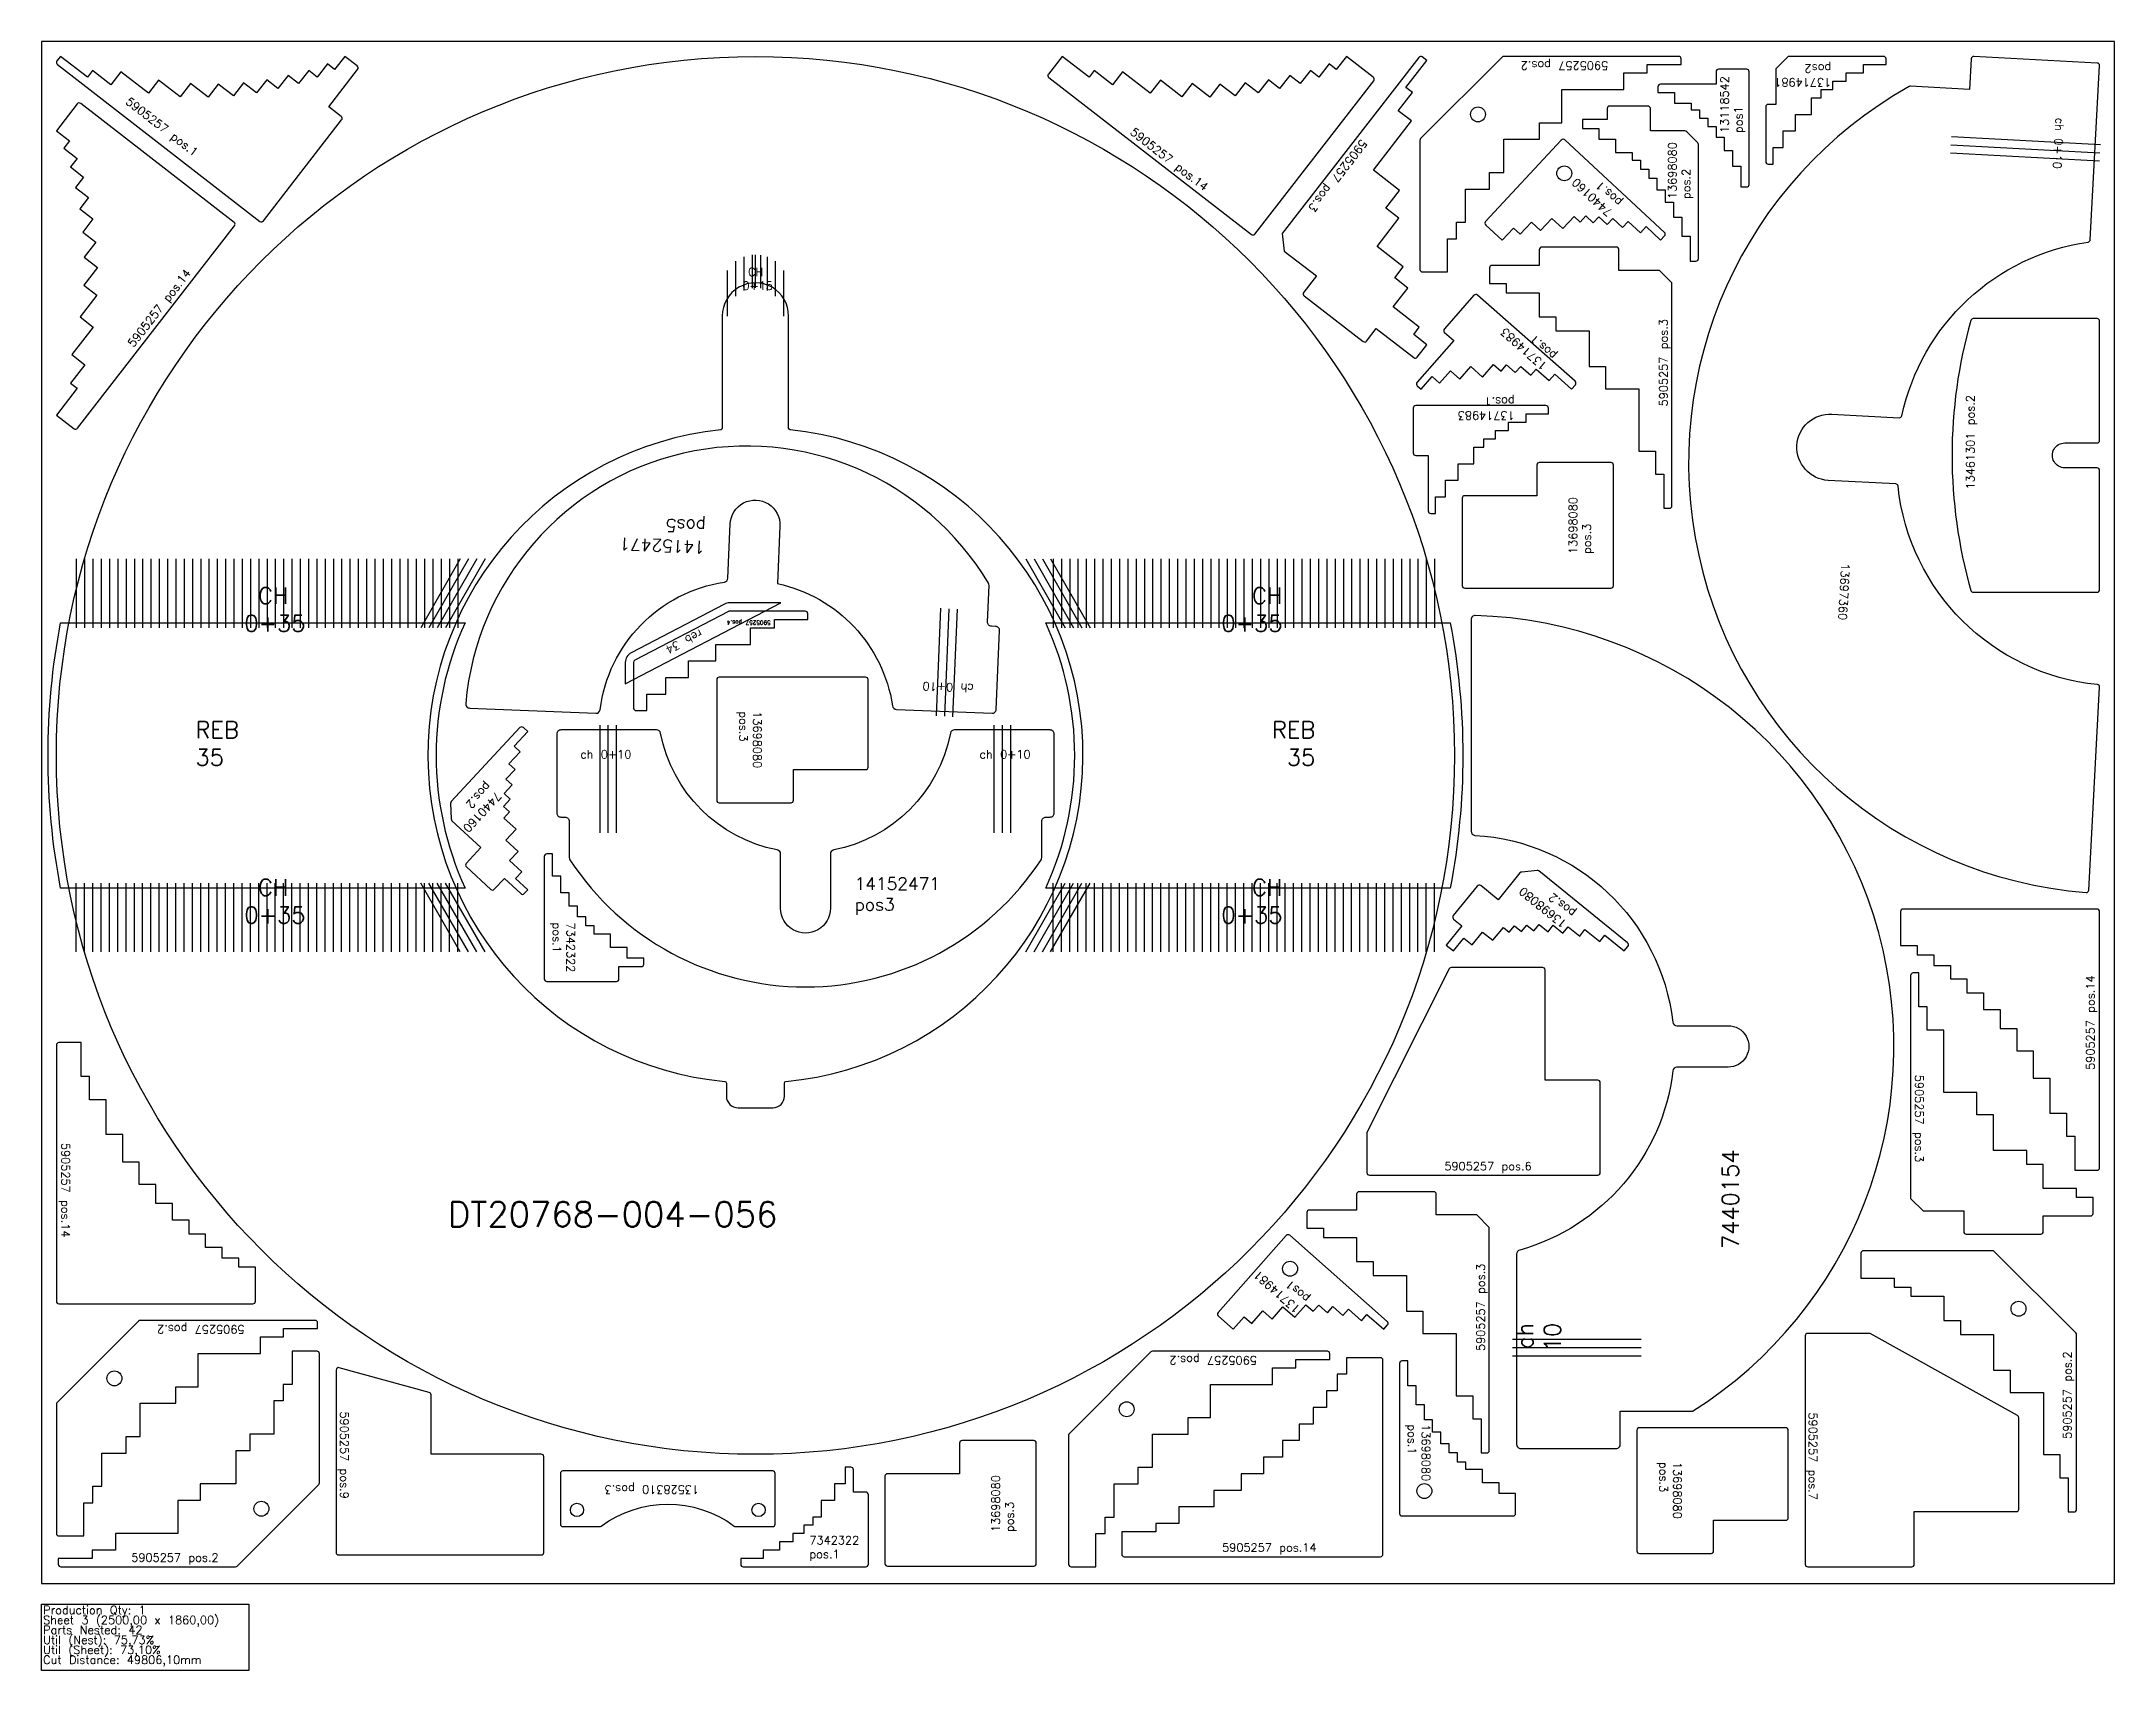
# Model space of a CAD drawing. Header units: millimetres. Extents: x 5250 to 7750, y -105 to 1860.
import ezdxf

# ---------------------------------------------------------------- set-up
doc = ezdxf.new("R2010")
doc.units = ezdxf.units.MM
for name, color, linetype in [('13118542', 7, 'Continuous'), ('13461301', 7, 'Continuous'), ('13528310', 7, 'Continuous'), ('13697360', 7, 'Continuous'), ('13698080', 7, 'Continuous'), ('13714981', 7, 'Continuous'), ('13714983', 7, 'Continuous'), ('14152471v0', 7, 'Continuous'), ('5905257', 7, 'Continuous'), ('7440160', 7, 'Continuous'), ('Chanfro', 7, 'Continuous'), ('Des.7342322', 7, 'Continuous'), ('DT20768-004-056', 7, 'Continuous'), ('Rebaixo', 6, 'Continuous'), ('sheet', 24, 'Continuous'), ('Stats', 7, 'Continuous'), ('Texto', 7, 'Continuous')]:
    doc.layers.add(name, color=color, linetype=linetype)
doc.styles.get("Standard").update_dxf_attribs({"font": 'txt.shx'})

msp = doc.modelspace()

# ---------------------------------------------------------------- linework, layer by layer
at = {"color": 2}
msp.add_lwpolyline([(7222.3, 622.8, 0.380734), (7217.3, 618.4, -0.304565), (7032.7, 402.2, 0.336447), (7029, 397.4), (7029, 167.8, 0.414214), (7034, 162.8), (7149, 162.8, 0.414214), (7154, 167.8), (7154, 207.8), (7241.1, 207.8, 0.740817), (6979.1, 1167.6, 0.422772), (6974, 1162.6), (6974, 907.4, 0.397406), (6978.7, 902.4, -0.3643), (7217.3, 677.2, 0.380734), (7222.3, 672.8), (7284, 672.8, -1.000014), (7284, 622.8)], format="xyb", close=True, dxfattribs=at)
at = {"layer": '13118542', "color": 2}
msp.add_lwpolyline([(7306.4, 1684.5, 0.414214), (7309.4, 1687.5), (7309.4, 1823.5, 0.414214), (7306.4, 1826.5), (7272.4, 1826.5, 0.414214), (7269.4, 1823.5), (7269.4, 1808.5), (7202.4, 1808.5, 0.414214), (7199.4, 1805.5), (7199.4, 1798.5), (7219.4, 1798.5), (7219.4, 1785.5), (7239.4, 1785.5), (7239.4, 1777.5), (7249.4, 1777.5), (7249.4, 1767.5), (7259.4, 1767.5), (7259.4, 1757.5), (7269.4, 1757.5), (7269.4, 1744.5), (7279.4, 1744.5), (7279.4, 1728.5), (7289.4, 1728.5), (7289.4, 1709.5), (7299.4, 1709.5), (7299.4, 1684.5)], format="xyb", close=True, dxfattribs=at)
at = {"layer": '13461301', "color": 2}
msp.add_lwpolyline([(7729, 1195.7, 0.414214), (7732, 1198.7), (7732, 1342.7, 0.414214), (7729, 1345.7), (7690, 1345.7, -1.000023), (7690, 1375.7), (7729, 1375.7, 0.414214), (7732, 1378.7), (7732, 1522.7, 0.414214), (7729, 1525.7), (7579.6, 1525.7, 0.335304), (7576.7, 1523.5, 0.139242), (7576.7, 1197.8, 0.335304), (7579.6, 1195.7)], format="xyb", close=True, dxfattribs=at)
at = {"layer": '13528310', "color": 2}
msp.add_lwpolyline([(6085.5, 69.2, 0.16041), (6087.3, 68.7), (6131.8, 68.7, 0.414214), (6134.8, 71.7), (6134.8, 132.7, 0.414214), (6131.8, 135.7), (5878.8, 135.7, 0.414214), (5875.8, 132.7), (5875.8, 71.7, 0.414214), (5878.8, 68.7), (5923.3, 68.7, 0.16041), (5925.1, 69.2, -0.329293)], format="xyb", close=True, dxfattribs=at)
for centre in [(5895.8, 88.7), (6114.8, 88.7)]:
    msp.add_circle(centre, 8, dxfattribs=at)
at = {"layer": '13697360', "color": 2}
msp.add_lwpolyline([(7488.9, 1323.6, 0.368444), (7486.1, 1326.3), (7404.8, 1330.6, -0.999989), (7409.1, 1410.5), (7490.4, 1406.1, 0.368444), (7493.5, 1408.5, -0.313706), (7718.2, 1618.1, 0.357874), (7720.8, 1620.9), (7732, 1830.9, 0.414214), (7729.1, 1834), (7580.3, 1842, 0.414214), (7577.2, 1839.1), (7575.2, 1802.2), (7504.1, 1806, 0.141876), (7502.4, 1805.6, 0.741712), (7715.6, 833.5, 0.421598), (7718.9, 836.3), (7732, 1081.1, 0.400278), (7729.3, 1084.2, -0.354927)], format="xyb", close=True, dxfattribs=at)
at = {"layer": '13698080', "color": 2}
for points in [[(7245.2, 1595, 0.414214), (7248.2, 1598), (7248.2, 1735.8, 0.198912), (7247.3, 1737.9), (7234.1, 1751.1, 0.198912), (7232, 1752), (7190.2, 1752), (7190.2, 1779, 0.414214), (7187.2, 1782), (7141.2, 1782, 0.414214), (7138.2, 1779), (7138.2, 1766), (7108.2, 1766), (7108.2, 1755), (7128.2, 1755), (7128.2, 1742), (7148.2, 1742), (7148.2, 1726), (7168.2, 1726), (7168.2, 1717), (7178.2, 1717), (7178.2, 1706), (7188.2, 1706), (7188.2, 1695), (7198.2, 1695), (7198.2, 1681), (7208.2, 1681), (7208.2, 1666), (7218.2, 1666), (7218.2, 1648), (7228.2, 1648), (7228.2, 1625), (7238.2, 1625), (7238.2, 1595)], [(7145.8, 1203.6), (7145.8, 1349.1, 0.414214), (7142.8, 1352.1), (7056.3, 1352.1, 0.414214), (7053.3, 1349.1), (7053.3, 1312.1), (6966.3, 1312.1, 0.414214), (6963.3, 1309.1), (6963.3, 1203.6, 0.414214), (6966.3, 1200.6), (7142.8, 1200.6, 0.414214)], [(6064.4, 1090.2), (6064.4, 944.7, 0.414214), (6067.4, 941.7), (6153.9, 941.7, 0.414214), (6156.9, 944.7), (6156.9, 981.7), (6243.9, 981.7, 0.414214), (6246.9, 984.7), (6246.9, 1090.2, 0.414214), (6243.9, 1093.2), (6067.4, 1093.2, 0.414214)], [(7163.2, 768.4, 0.414214), (7162.8, 772.7), (7055.9, 859.5, 0.198912), (7053.7, 860.2), (7035.1, 858.2, 0.198912), (7033, 857.2), (7006.7, 824.7), (6985.7, 841.8, 0.414214), (6981.5, 841.3), (6952.5, 805.6, 0.414214), (6953, 801.4), (6963, 793.2), (6944.1, 769.9), (6952.7, 763), (6965.3, 778.5), (6975.4, 770.3), (6988, 785.8), (7000.4, 775.8), (7013, 791.3), (7020, 785.6), (7026.3, 793.4), (7034.8, 786.4), (7041.1, 794.2), (7049.7, 787.3), (7056, 795), (7066.9, 786.2), (7073.2, 793.9), (7084.8, 784.5), (7091.1, 792.2), (7105.1, 780.9), (7111.4, 788.7), (7129.2, 774.2), (7135.5, 781.9), (7158.8, 763)], [(6890.7, 268.5, 0.414214), (6887.7, 265.5), (6887.7, 84.5, 0.414214), (6890.7, 81.5), (7024.7, 81.5, 0.414214), (7027.7, 84.5), (7027.7, 108.5), (7007.7, 108.5), (7007.7, 121.5), (6987.7, 121.5), (6987.7, 137.5), (6967.7, 137.5), (6967.7, 146.5), (6957.7, 146.5), (6957.7, 157.5), (6947.7, 157.5), (6947.7, 168.5), (6937.7, 168.5), (6937.7, 182.5), (6927.7, 182.5), (6927.7, 197.5), (6917.7, 197.5), (6917.7, 215.5), (6907.7, 215.5), (6907.7, 238.5), (6897.7, 238.5), (6897.7, 268.5)], [(7174, 184.8), (7174, 39.3, 0.414214), (7177, 36.3), (7263.5, 36.3, 0.414214), (7266.5, 39.3), (7266.5, 76.3), (7353.5, 76.3, 0.414214), (7356.5, 79.3), (7356.5, 184.8, 0.414214), (7353.5, 187.8), (7177, 187.8, 0.414214)], [(6449.7, 23.9), (6449.7, 169.4, 0.414214), (6446.7, 172.4), (6360.2, 172.4, 0.414214), (6357.2, 169.4), (6357.2, 132.4), (6270.2, 132.4, 0.414214), (6267.2, 129.4), (6267.2, 23.9, 0.414214), (6270.2, 20.9), (6446.7, 20.9, 0.414214)]]:
    msp.add_lwpolyline(points, format="xyb", close=True, dxfattribs=at)
msp.add_circle((6917.7, 111.5), 9, dxfattribs=at)
at = {"layer": '13714981', "color": 2}
for points in [[(7357.7, 1842, 0.198912), (7355.6, 1841.1), (7342.3, 1827.9, 0.198912), (7341.4, 1825.8), (7341.4, 1784), (7332.4, 1784, 0.414214), (7329.4, 1781), (7329.4, 1715, 0.414214), (7332.4, 1712), (7338.4, 1712), (7338.4, 1732), (7350.4, 1732), (7350.4, 1752), (7365.4, 1752), (7365.4, 1772), (7384.4, 1772), (7384.4, 1792), (7396.4, 1792), (7396.4, 1802), (7410.4, 1802), (7410.4, 1812), (7426.4, 1812), (7426.4, 1822), (7447.4, 1822), (7447.4, 1832), (7474.4, 1832), (7474.4, 1839, 0.414214), (7471.4, 1842)], [(6747.2, 333.8), (6761.5, 321.2), (6774.7, 336.2), (6783.7, 328.3), (6790.3, 335.8), (6800.8, 326.5), (6807.5, 334), (6819.5, 323.4), (6826.1, 330.9), (6841.8, 317), (6848.4, 324.5), (6868.7, 306.6), (6873.3, 311.9, 0.414214), (6873, 316.1), (6755.3, 420, 0.414214), (6751.1, 419.7), (6669, 326.8, 0.414214), (6669.3, 322.5), (6687.3, 306.6), (6700.5, 321.6), (6709.5, 313.7), (6722.8, 328.7), (6734, 318.8)]]:
    msp.add_lwpolyline(points, format="xyb", close=True, dxfattribs=at)
msp.add_circle((6755.7, 379.6), 9, dxfattribs=at)
at = {"layer": '13714983', "color": 2}
for points in [[(7099.8, 1445.9, 0.414214), (7099.5, 1450.1), (6981.8, 1554, 0.414214), (6977.5, 1553.8), (6941.8, 1513.3, 0.414214), (6942.1, 1509), (6953.3, 1499.1), (6909, 1448.9, 0.414214), (6909.2, 1444.6), (6913.7, 1440.7), (6927, 1455.7), (6936, 1447.7), (6949.2, 1462.7), (6960.5, 1452.8), (6973.7, 1467.8), (6987.9, 1455.2), (7001.2, 1470.2), (7010.2, 1462.3), (7016.8, 1469.8), (7027.3, 1460.5), (7033.9, 1468), (7045.9, 1457.4), (7052.5, 1464.9), (7068.3, 1451), (7074.9, 1458.5), (7095.1, 1440.7)], [(7067.3, 1417.7, 0.414214), (7064.3, 1420.7), (6907.3, 1420.7, 0.414214), (6904.3, 1417.7), (6904.3, 1363.7, 0.414214), (6907.3, 1360.7), (6922.3, 1360.7), (6922.3, 1293.7, 0.414214), (6925.3, 1290.7), (6931.3, 1290.7), (6931.3, 1310.7), (6943.3, 1310.7), (6943.3, 1330.7), (6958.3, 1330.7), (6958.3, 1350.7), (6977.3, 1350.7), (6977.3, 1370.7), (6989.3, 1370.7), (6989.3, 1380.7), (7003.3, 1380.7), (7003.3, 1390.7), (7019.3, 1390.7), (7019.3, 1400.7), (7040.3, 1400.7), (7040.3, 1410.7), (7067.3, 1410.7)]]:
    msp.add_lwpolyline(points, format="xyb", close=True, dxfattribs=at)
at = {"layer": '14152471v0', "color": 2}
for points in [[(5766.4, 1055.9), (5918.5, 1049.6, 0.390378), (5923.7, 1053.9, -0.335917), (6073.6, 1207.9, 0.358908), (6077.9, 1212.6), (6080.6, 1278, -1.000011), (6140.6, 1275.5), (6137.6, 1206, -0.311805), (6276.3, 1058.6, 0.358908), (6281.1, 1054.4), (6396.3, 1049.6, 0.414214), (6401.5, 1054.3), (6405.5, 1149.3, 0.414214), (6400.7, 1154.5), (6395.7, 1154.7, -0.414214), (6390.9, 1159.9), (6392.8, 1203.8, 0.146324), (6392.1, 1206.5, 0.727443), (5761.6, 1061.4, 0.427394)], [(5991.7, 1029.5), (5876.4, 1029.5, 0.414214), (5871.4, 1024.5), (5871.4, 929.5, 0.414214), (5876.4, 924.5), (5881.4, 924.5, -0.414214), (5886.4, 919.5), (5886.4, 875.6, 0.146324), (5887.2, 872.9, 0.539587), (6455.5, 872.9, 0.146324), (6456.4, 875.6), (6456.4, 919.5, -0.414214), (6461.4, 924.5), (6466.4, 924.5, 0.414214), (6471.4, 929.5), (6471.4, 1024.5, 0.414214), (6466.4, 1029.5), (6351, 1029.5, 0.358908), (6346.1, 1025.5, -0.305481), (6205.4, 884.8, 0.358908), (6201.4, 879.9), (6201.4, 814.5, -1.000011), (6141.4, 814.5), (6141.4, 879.9, 0.358908), (6137.3, 884.8, -0.305481), (5996.6, 1025.5, 0.358908)]]:
    msp.add_lwpolyline(points, format="xyb", close=True, dxfattribs=at)
at = {"layer": '5905257', "color": 2}
for points in [[(5345.9, 1823.4), (5333.6, 1807.6), (5311.5, 1824.8), (5305.4, 1816.9), (5272.9, 1842), (5268.7, 1836.5, 0.414214), (5269.2, 1832.3), (5513.4, 1643, 0.414214), (5517.6, 1643.5), (5612, 1765.3, 0.414214), (5611.4, 1769.5), (5596.4, 1781.1), (5631.3, 1826.2, 0.414214), (5630.8, 1830.4), (5615.8, 1842), (5603.5, 1826.2), (5594.8, 1832.9), (5582.6, 1817.1), (5572.3, 1825.1), (5560.1, 1809.3), (5547.4, 1819.1), (5535.2, 1803.3), (5521.7, 1813.7), (5509.5, 1797.9), (5493.7, 1810.1), (5481.4, 1794.3), (5463.2, 1808.4), (5451, 1792.6), (5429.6, 1809.1), (5417.4, 1793.3), (5391.3, 1813.5), (5379.1, 1797.7)], [(6709.1, 1627.2, 0.414214), (6713.3, 1627.7), (6856.7, 1812.7, 0.414214), (6856.1, 1816.9), (6823.7, 1842), (6811.5, 1826.2), (6802.8, 1832.9), (6790.5, 1817.1), (6780.3, 1825.1), (6768, 1809.3), (6755.4, 1819.1), (6743.1, 1803.3), (6729.7, 1813.7), (6717.4, 1797.9), (6701.6, 1810.1), (6689.4, 1794.3), (6671.2, 1808.4), (6658.9, 1792.6), (6637.6, 1809.1), (6625.3, 1793.3), (6599.3, 1813.5), (6587, 1797.7), (6553.8, 1823.4), (6541.6, 1807.6), (6519.4, 1824.8), (6513.3, 1816.9), (6480.9, 1842), (6464.3, 1820.7, 0.414214), (6464.9, 1816.4)], [(6787.5, 1577.1), (6772.2, 1557.4, 0.414214), (6772.8, 1553.2), (6843.9, 1498, 0.414214), (6848.1, 1498.6), (6859.7, 1513.6), (6904.8, 1478.7, 0.414214), (6909, 1479.2), (6920.6, 1494.2), (6904.8, 1506.5), (6911.6, 1515.2), (6880, 1539.7), (6897.7, 1562.6), (6881.9, 1574.8), (6892.3, 1588.3), (6860.7, 1612.8), (6887, 1646.8), (6871.2, 1659), (6887.8, 1680.4), (6856.2, 1704.9), (6902.1, 1764.1), (6886.3, 1776.4), (6903.4, 1798.5), (6895.5, 1804.6), (6920.6, 1837.1), (6915.1, 1841.3, 0.414214), (6910.9, 1840.8), (6746.1, 1628.2), (6748.8, 1607.1)], [(7158.4, 1802), (7158.4, 1822), (7186.4, 1822), (7186.4, 1832), (7227.4, 1832), (7227.4, 1839, 0.414214), (7224.4, 1842), (7013.6, 1842, 0.198912), (7011.5, 1841.1), (6913.2, 1742.9, 0.198912), (6912.4, 1740.8), (6912.4, 1585, 0.414214), (6915.4, 1582), (6945.4, 1582), (6945.4, 1622), (6956.4, 1622), (6956.4, 1642), (6967.4, 1642), (6967.4, 1682), (6996.4, 1682), (6996.4, 1702), (7013.4, 1702), (7013.4, 1742), (7056.4, 1742), (7056.4, 1762), (7083.4, 1762), (7083.4, 1802)], [(5482.8, 1637.6, 0.414214), (5482.3, 1641.8), (5297.3, 1785.2, 0.414214), (5293.1, 1784.6), (5268, 1752.2), (5283.8, 1740), (5277.1, 1731.3), (5292.9, 1719), (5284.9, 1708.7), (5300.7, 1696.5), (5290.9, 1683.8), (5306.7, 1671.6), (5296.3, 1658.2), (5312.1, 1645.9), (5299.9, 1630.1), (5315.7, 1617.8), (5301.6, 1599.7), (5317.4, 1587.4), (5300.9, 1566.1), (5316.7, 1553.8), (5296.5, 1527.7), (5312.3, 1515.5), (5286.6, 1482.3), (5302.4, 1470), (5285.2, 1447.9), (5293.1, 1441.8), (5268, 1409.4), (5289.3, 1392.8, 0.414214), (5293.6, 1393.4)], [(7152.3, 1583.9), (7152.3, 1608.9, 0.414214), (7149.3, 1611.9), (7059.3, 1611.9, 0.414214), (7056.3, 1608.9), (7056.3, 1589.9), (6999.3, 1589.9, 0.414214), (6996.3, 1586.9), (6996.3, 1567.9), (7016.3, 1567.9), (7016.3, 1556.9), (7056.3, 1556.9), (7056.3, 1527.9), (7076.3, 1527.9), (7076.3, 1510.9), (7116.3, 1510.9), (7116.3, 1467.9), (7136.3, 1467.9), (7136.3, 1440.9), (7176.3, 1440.9), (7176.3, 1365.9), (7196.3, 1365.9), (7196.3, 1337.9), (7206.3, 1337.9), (7206.3, 1296.9), (7213.3, 1296.9, 0.414214), (7216.3, 1299.9), (7216.3, 1568.9), (7201.3, 1583.9)], [(7732, 810.4, 0.414214), (7729, 813.4), (7495, 813.4, 0.414214), (7492, 810.4), (7492, 769.4), (7512, 769.4), (7512, 758.4), (7532, 758.4), (7532, 745.4), (7552, 745.4), (7552, 729.4), (7572, 729.4), (7572, 712.4), (7592, 712.4), (7592, 692.4), (7612, 692.4), (7612, 669.4), (7632, 669.4), (7632, 642.4), (7652, 642.4), (7652, 609.4), (7672, 609.4), (7672, 567.4), (7692, 567.4), (7692, 539.4), (7702, 539.4), (7702, 498.4), (7729, 498.4, 0.414214), (7732, 501.4)], [(7126.9, 607), (7063.4, 607), (7063.4, 740, 0.414214), (7060.4, 743), (6950.3, 743, 0.283537), (6947.6, 741.3), (6848.4, 544), (6848.4, 495.5, 0.414214), (6851.4, 492.5), (7126.9, 492.5, 0.414214), (7129.9, 495.5), (7129.9, 604, 0.414214)], [(7568.1, 449.4), (7568.1, 424.4, 0.414214), (7571.1, 421.4), (7661.1, 421.4, 0.414214), (7664.1, 424.4), (7664.1, 443.4), (7721.1, 443.4, 0.414214), (7724.1, 446.4), (7724.1, 465.4), (7704.1, 465.4), (7704.1, 476.4), (7664.1, 476.4), (7664.1, 505.4), (7644.1, 505.4), (7644.1, 522.4), (7604.1, 522.4), (7604.1, 565.4), (7584.1, 565.4), (7584.1, 592.4), (7544.1, 592.4), (7544.1, 667.4), (7524.1, 667.4), (7524.1, 695.4), (7514.1, 695.4), (7514.1, 736.4), (7507.1, 736.4, 0.414214), (7504.1, 733.4), (7504.1, 464.4), (7519.1, 449.4)], [(5268, 340.4, 0.414214), (5271, 337.4), (5505, 337.4, 0.414214), (5508, 340.4), (5508, 381.4), (5488, 381.4), (5488, 392.4), (5468, 392.4), (5468, 405.4), (5448, 405.4), (5448, 421.4), (5428, 421.4), (5428, 438.4), (5408, 438.4), (5408, 458.4), (5388, 458.4), (5388, 481.4), (5368, 481.4), (5368, 508.4), (5348, 508.4), (5348, 541.4), (5328, 541.4), (5328, 583.4), (5308, 583.4), (5308, 611.4), (5298, 611.4), (5298, 652.4), (5271, 652.4, 0.414214), (5268, 649.4)], [(6932, 444.5), (6932, 469.5, 0.414214), (6929, 472.5), (6839, 472.5, 0.414214), (6836, 469.5), (6836, 450.5), (6779, 450.5, 0.414214), (6776, 447.5), (6776, 428.5), (6796, 428.5), (6796, 417.5), (6836, 417.5), (6836, 388.5), (6856, 388.5), (6856, 371.5), (6896, 371.5), (6896, 328.5), (6916, 328.5), (6916, 301.5), (6956, 301.5), (6956, 226.5), (6976, 226.5), (6976, 198.5), (6986, 198.5), (6986, 157.5), (6993, 157.5, 0.414214), (6996, 160.5), (6996, 429.5), (6981, 444.5)], [(7664.2, 155.4), (7684.2, 155.4), (7684.2, 127.4), (7694.2, 127.4), (7694.2, 86.4), (7701.2, 86.4, 0.414214), (7704.2, 89.4), (7704.2, 300.2, 0.198912), (7703.3, 302.3), (7605, 400.5, 0.198912), (7602.9, 401.4), (7447.2, 401.4, 0.414214), (7444.2, 398.4), (7444.2, 368.4), (7484.2, 368.4), (7484.2, 357.4), (7504.2, 357.4), (7504.2, 346.4), (7544.2, 346.4), (7544.2, 317.4), (7564.2, 317.4), (7564.2, 300.4), (7604.2, 300.4), (7604.2, 257.4), (7624.2, 257.4), (7624.2, 230.4), (7664.2, 230.4)], [(5514, 277.4), (5514, 297.4), (5542, 297.4), (5542, 307.4), (5583, 307.4), (5583, 314.4, 0.414214), (5580, 317.4), (5369.2, 317.4, 0.198912), (5367.1, 316.6), (5268.9, 218.3, 0.198912), (5268, 216.2), (5268, 60.4, 0.414214), (5271, 57.4), (5301, 57.4), (5301, 97.4), (5312, 97.4), (5312, 117.4), (5323, 117.4), (5323, 157.4), (5352, 157.4), (5352, 177.4), (5369, 177.4), (5369, 217.4), (5412, 217.4), (5412, 237.4), (5439, 237.4), (5439, 277.4)], [(7631.5, 86.7, 0.414214), (7634.5, 89.7), (7634.5, 200, 0.272375), (7633, 202.6), (7455.2, 301.4, 0.127458), (7453.7, 301.7), (7380, 301.7, 0.414214), (7377, 298.7), (7377, 23.2, 0.414214), (7380, 20.2), (7505.5, 20.2, 0.414214), (7508.5, 23.2), (7508.5, 86.7)], [(5339.3, 60.2), (5339.3, 40.2), (5311.3, 40.2), (5311.3, 30.2), (5270.3, 30.2), (5270.3, 23.2, 0.414214), (5273.3, 20.2), (5484, 20.2, 0.198912), (5486.2, 21.1), (5584.4, 119.4, 0.198912), (5585.3, 121.5), (5585.3, 277.2, 0.414214), (5582.3, 280.2), (5552.3, 280.2), (5552.3, 240.2), (5541.3, 240.2), (5541.3, 220.2), (5530.3, 220.2), (5530.3, 180.2), (5501.3, 180.2), (5501.3, 160.2), (5484.3, 160.2), (5484.3, 120.2), (5441.3, 120.2), (5441.3, 100.2), (5414.3, 100.2), (5414.3, 60.2)], [(6734.7, 240.2), (6734.7, 260.2), (6762.7, 260.2), (6762.7, 270.2), (6803.7, 270.2), (6803.7, 277.2, 0.414214), (6800.7, 280.2), (6590, 280.2, 0.198912), (6587.8, 279.4), (6489.6, 181.1, 0.198912), (6488.7, 179), (6488.7, 23.2, 0.414214), (6491.7, 20.2), (6521.7, 20.2), (6521.7, 60.2), (6532.7, 60.2), (6532.7, 80.2), (6543.7, 80.2), (6543.7, 120.2), (6572.7, 120.2), (6572.7, 140.2), (6589.7, 140.2), (6589.7, 180.2), (6632.7, 180.2), (6632.7, 200.2), (6659.7, 200.2), (6659.7, 240.2)], [(5719.8, 227.6, 0.337796), (5717.6, 230.5), (5609.1, 260.3, 0.494996), (5605.3, 257.4), (5605.3, 37.4, 0.414214), (5608.3, 34.4), (5852.8, 34.4, 0.414214), (5855.8, 37.4), (5855.8, 152.9, 0.414214), (5852.8, 155.9), (5719.8, 155.9)], [(6864.7, 32.3, 0.414214), (6867.7, 35.3), (6867.7, 269.3, 0.414214), (6864.7, 272.3), (6823.7, 272.3), (6823.7, 252.3), (6812.7, 252.3), (6812.7, 232.3), (6799.7, 232.3), (6799.7, 212.3), (6783.7, 212.3), (6783.7, 192.3), (6766.7, 192.3), (6766.7, 172.3), (6746.7, 172.3), (6746.7, 152.3), (6723.7, 152.3), (6723.7, 132.3), (6696.7, 132.3), (6696.7, 112.3), (6663.7, 112.3), (6663.7, 92.3), (6621.7, 92.3), (6621.7, 72.3), (6593.7, 72.3), (6593.7, 62.3), (6552.7, 62.3), (6552.7, 35.3, 0.414214), (6555.7, 32.3)]]:
    msp.add_lwpolyline(points, format="xyb", close=True, dxfattribs=at)
at = {"layer": '5905257', "color": 3}
msp.add_lwpolyline([(6105.1, 1132.8), (6105.1, 1152.8), (6134.1, 1152.8), (6134.1, 1162.8), (6174.1, 1162.8), (6174.1, 1169.8, 0.414214), (6171.1, 1172.8), (6079.8, 1172.8, 0.120804), (6078.4, 1172.5), (5965.7, 1113.6, 0.279427), (5964.1, 1111), (5964.1, 1055.8, 0.414214), (5967.1, 1052.8), (5980.1, 1052.8), (5980.1, 1072.8), (6003.1, 1072.8), (6003.1, 1092.8), (6030.1, 1092.8), (6030.1, 1112.8), (6063.1, 1112.8), (6063.1, 1132.8)], format="xyb", close=True, dxfattribs=at)
at = {"layer": '5905257', "color": 2}
for centre in [(6982.4, 1772), (7634.2, 331.4), (5338, 247.4), (6558.7, 210.2), (5515.3, 90.2)]:
    msp.add_circle(centre, 9, dxfattribs=at)
at = {"layer": '7440160', "color": 2}
for points in [[(7202.6, 1620.3), (7207.4, 1625.4, 0.414214), (7207.2, 1629.6), (7087.1, 1741.2, 0.414214), (7082.8, 1741.1), (6991.6, 1642.9, 0.414214), (6991.8, 1638.6), (7011.6, 1620.3), (7025.2, 1634.9), (7033.3, 1627.4), (7046.9, 1642.1), (7057.9, 1631.9), (7071.5, 1646.5), (7084.7, 1634.3), (7098.3, 1648.9), (7105.6, 1642.1), (7112.4, 1649.5), (7121.2, 1641.3), (7128, 1648.6), (7138.3, 1639.1), (7145.1, 1646.4), (7156.8, 1635.5), (7163.6, 1642.9), (7178.2, 1629.3), (7185.1, 1636.6)], [(5821.1, 981.8), (5813.7, 988.6), (5827.4, 1003.3), (5820, 1010.1), (5836.4, 1027.7), (5831.2, 1032.4, 0.414214), (5827, 1032.3), (5744.1, 943.1, 0.198912), (5743.3, 940.9), (5744, 922.2, 0.198912), (5745, 920.1), (5780, 887.6), (5762.3, 868.6, 0.414214), (5762.4, 864.3), (5791.8, 837.1, 0.414214), (5796, 837.3), (5808.2, 850.4), (5828, 832.1, 0.414214), (5832.3, 832.2), (5836.4, 836.6), (5821.7, 850.2), (5829.2, 858.3), (5814.5, 871.9), (5824.7, 882.9), (5810.1, 896.5), (5822.3, 909.7), (5807.7, 923.3), (5814.5, 930.6), (5807.2, 937.4), (5815.3, 946.2), (5808, 953), (5817.5, 963.3), (5810.2, 970.1)]]:
    msp.add_lwpolyline(points, format="xyb", close=True, dxfattribs=at)
msp.add_circle((7086.4, 1700.9), 9, dxfattribs=at)
at = {"layer": 'Chanfro', "color": 2}
for p, q in [((7552.1, 1725.5), (7731.8, 1715.9)), ((7552.6, 1735.5), (7732.4, 1725.8)), ((7553.2, 1745.4), (7732.9, 1735.8)), ((6334.3, 1176.3), (6328.9, 1046.4)), ((6344.3, 1175.8), (6338.9, 1046)), ((6354.3, 1175.4), (6348.8, 1045.5)), ((5923.6, 905.5), (5923.6, 1035.5)), ((5933.6, 905.5), (5933.6, 1035.5)), ((5943.6, 905.5), (5943.6, 1035.5)), ((6399.1, 905.5), (6399.1, 1035.5)), ((6409.1, 905.5), (6409.1, 1035.5)), ((6419.1, 905.5), (6419.1, 1035.5)), ((7024, 294.6), (7179, 294.6)), ((7024, 284.6), (7179, 284.6)), ((7024, 274.6), (7179, 274.6))]:
    msp.add_line(p, q, dxfattribs=at)
at = {"layer": 'Chanfro', "color": 6}
for p, q in [((6097, 1600.3), (6097, 1559.8)), ((6107, 1602.6), (6107, 1562.6)), ((6111, 1562.8), (6111.1, 1602.8)), ((6117, 1602.4), (6117, 1562.3)), ((6125, 1600.3), (6125, 1559.8)), ((6077, 1583.9), (6077, 1528.8)), ((6087, 1594.8), (6087, 1552.9)), ((6135, 1594.8), (6135, 1552.9)), ((6145, 1583.9), (6145, 1528.8)), ((5292, 1235.8), (5292, 1152.8)), ((5302, 1235.8), (5302, 1152.8)), ((5312, 1235.8), (5312, 1152.8)), ((5322, 1235.8), (5322, 1152.8)), ((5332, 1235.8), (5332, 1152.8)), ((5342, 1235.8), (5342, 1152.8)), ((5352, 1235.8), (5352, 1152.8)), ((5362, 1235.8), (5362, 1152.8)), ((5372, 1235.8), (5372, 1152.8)), ((5382, 1235.8), (5382, 1152.8)), ((5392, 1235.8), (5392, 1152.8)), ((5402, 1235.8), (5402, 1152.8)), ((5412, 1235.8), (5412, 1152.8)), ((5422, 1235.8), (5422, 1152.8)), ((5432, 1235.8), (5432, 1152.8)), ((5442, 1235.8), (5442, 1152.8)), ((5452, 1235.8), (5452, 1152.8)), ((5462, 1235.8), (5462, 1152.8)), ((5472, 1235.8), (5472, 1152.8)), ((5482, 1235.8), (5482, 1152.8)), ((5492, 1235.8), (5492, 1152.8)), ((5502, 1235.8), (5502, 1152.8)), ((5512, 1235.8), (5512, 1152.8)), ((5522, 1235.8), (5522, 1152.8)), ((5532, 1235.8), (5532, 1152.8)), ((5542, 1235.8), (5542, 1152.8)), ((5552, 1235.8), (5552, 1152.8)), ((5562, 1235.8), (5562, 1152.8)), ((5572, 1235.8), (5572, 1152.8)), ((5582, 1235.8), (5582, 1152.8)), ((5592, 1235.8), (5592, 1152.8)), ((5602, 1235.8), (5602, 1152.8)), ((5612, 1235.8), (5612, 1152.8)), ((5622, 1235.8), (5622, 1152.8)), ((5632, 1235.8), (5632, 1152.8)), ((5642, 1235.8), (5642, 1152.8)), ((5652, 1235.8), (5652, 1152.8)), ((5662, 1235.8), (5662, 1152.8)), ((5672, 1235.8), (5672, 1152.8)), ((5682, 1235.8), (5682, 1152.8)), ((5692, 1235.8), (5692, 1152.8)), ((5702, 1235.8), (5702, 1152.8)), ((5755, 1235.8), (5707.3, 1152.8)), ((5712, 1235.8), (5712, 1152.8)), ((5765, 1235.8), (5717.3, 1152.8)), ((5722, 1235.8), (5722, 1152.8)), ((5775, 1235.8), (5727.3, 1152.8)), ((5732, 1235.8), (5732, 1152.8)), ((5785, 1235.8), (5737.3, 1152.8)), ((5742, 1235.8), (5742, 1152.8)), ((5752, 1235.8), (5752, 1152.8)), ((6437, 1235.8), (6484.7, 1152.8)), ((6447, 1235.8), (6494.7, 1152.8)), ((6457, 1235.8), (6504.7, 1152.8)), ((6467, 1235.8), (6514.7, 1152.8)), ((6470, 1235.8), (6470, 1152.8)), ((6480, 1235.8), (6480, 1152.8)), ((6490, 1235.8), (6490, 1152.8)), ((6500, 1235.8), (6500, 1152.8)), ((6510, 1235.8), (6510, 1152.8)), ((6520, 1235.8), (6520, 1152.8)), ((6530, 1235.8), (6530, 1152.8)), ((6540, 1235.8), (6540, 1152.8)), ((6550, 1235.8), (6550, 1152.8)), ((6560, 1235.8), (6560, 1152.8)), ((6570, 1235.8), (6570, 1152.8)), ((6580, 1235.8), (6580, 1152.8)), ((6590, 1235.8), (6590, 1152.8)), ((6600, 1235.8), (6600, 1152.8)), ((6610, 1235.8), (6610, 1152.8)), ((6620, 1235.8), (6620, 1152.8)), ((6630, 1235.8), (6630, 1152.8)), ((6640, 1235.8), (6640, 1152.8)), ((6650, 1235.8), (6650, 1152.8)), ((6660, 1235.8), (6660, 1152.8)), ((6670, 1235.8), (6670, 1152.8)), ((6680, 1235.8), (6680, 1152.8)), ((6690, 1235.8), (6690, 1152.8)), ((6700, 1235.8), (6700, 1152.8)), ((6710, 1235.8), (6710, 1152.8)), ((6720, 1235.8), (6720, 1152.8)), ((6730, 1235.8), (6730, 1152.8)), ((6740, 1235.8), (6740, 1152.8)), ((6750, 1235.8), (6750, 1152.8)), ((6760, 1235.8), (6760, 1152.8)), ((6770, 1235.8), (6770, 1152.8)), ((6780, 1235.8), (6780, 1152.8)), ((6790, 1235.8), (6790, 1152.8)), ((6800, 1235.8), (6800, 1152.8)), ((6810, 1235.8), (6810, 1152.8)), ((6820, 1235.8), (6820, 1152.8)), ((6830, 1235.8), (6830, 1152.8)), ((6840, 1235.8), (6840, 1152.8)), ((6850, 1235.8), (6850, 1152.8)), ((6860, 1235.8), (6860, 1152.8)), ((6870, 1235.8), (6870, 1152.8)), ((6880, 1235.8), (6880, 1152.8)), ((6890, 1235.8), (6890, 1152.8)), ((6900, 1235.8), (6900, 1152.8)), ((6910, 1235.8), (6910, 1152.8)), ((6920, 1235.8), (6920, 1152.8)), ((6930, 1235.8), (6930, 1152.8)), ((5292, 761.8), (5292, 844.8)), ((5302, 761.8), (5302, 844.8)), ((5312, 761.8), (5312, 844.8)), ((5322, 761.8), (5322, 844.8)), ((5332, 761.8), (5332, 844.8)), ((5342, 761.8), (5342, 844.8)), ((5352, 761.8), (5352, 844.8)), ((5362, 761.8), (5362, 844.8)), ((5372, 761.8), (5372, 844.8)), ((5382, 761.8), (5382, 844.8)), ((5392, 761.8), (5392, 844.8)), ((5402, 761.8), (5402, 844.8)), ((5412, 761.8), (5412, 844.8)), ((5422, 761.8), (5422, 844.8)), ((5432, 761.8), (5432, 844.8)), ((5442, 761.8), (5442, 844.8)), ((5452, 761.8), (5452, 844.8)), ((5462, 761.8), (5462, 844.8)), ((5472, 761.8), (5472, 844.8)), ((5482, 761.8), (5482, 844.8)), ((5492, 761.8), (5492, 844.8)), ((5502, 761.8), (5502, 844.8)), ((5512, 761.8), (5512, 844.8)), ((5522, 761.8), (5522, 844.8)), ((5532, 761.8), (5532, 844.8)), ((5542, 761.8), (5542, 844.8)), ((5552, 761.8), (5552, 844.8)), ((5562, 761.8), (5562, 844.8)), ((5572, 761.8), (5572, 844.8)), ((5582, 761.8), (5582, 844.8)), ((5592, 761.8), (5592, 844.8)), ((5602, 761.8), (5602, 844.8)), ((5612, 761.8), (5612, 844.8)), ((5622, 761.8), (5622, 844.8)), ((5632, 761.8), (5632, 844.8)), ((5642, 761.8), (5642, 844.8)), ((5652, 761.8), (5652, 844.8)), ((5662, 761.8), (5662, 844.8)), ((5672, 761.8), (5672, 844.8)), ((5682, 761.8), (5682, 844.8)), ((5692, 761.8), (5692, 844.8)), ((5702, 761.8), (5702, 844.8)), ((5755, 761.8), (5707.3, 844.8)), ((5712, 761.8), (5712, 844.8)), ((5765, 761.8), (5717.3, 844.8)), ((5722, 761.8), (5722, 844.8)), ((5775, 761.8), (5727.3, 844.8)), ((5732, 761.8), (5732, 844.8)), ((5785, 761.8), (5737.3, 844.8)), ((5742, 761.8), (5742, 844.8)), ((5752, 761.8), (5752, 844.8)), ((6437, 761.8), (6484.7, 844.8)), ((6447, 761.8), (6494.7, 844.8)), ((6457, 761.8), (6504.7, 844.8)), ((6467, 761.8), (6514.7, 844.8)), ((6470, 761.8), (6470, 844.8)), ((6480, 761.8), (6480, 844.8)), ((6490, 761.8), (6490, 844.8)), ((6500, 761.8), (6500, 844.8)), ((6510, 761.8), (6510, 844.8)), ((6520, 761.8), (6520, 844.8)), ((6530, 761.8), (6530, 844.8)), ((6540, 761.8), (6540, 844.8)), ((6550, 761.8), (6550, 844.8)), ((6560, 761.8), (6560, 844.8)), ((6570, 761.8), (6570, 844.8)), ((6580, 761.8), (6580, 844.8)), ((6590, 761.8), (6590, 844.8)), ((6600, 761.8), (6600, 844.8)), ((6610, 761.8), (6610, 844.8)), ((6620, 761.8), (6620, 844.8)), ((6630, 761.8), (6630, 844.8)), ((6640, 761.8), (6640, 844.8)), ((6650, 761.8), (6650, 844.8)), ((6660, 761.8), (6660, 844.8)), ((6670, 761.8), (6670, 844.8)), ((6680, 761.8), (6680, 844.8)), ((6690, 761.8), (6690, 844.8)), ((6700, 761.8), (6700, 844.8)), ((6710, 761.8), (6710, 844.8)), ((6720, 761.8), (6720, 844.8)), ((6730, 761.8), (6730, 844.8)), ((6740, 761.8), (6740, 844.8)), ((6750, 761.8), (6750, 844.8)), ((6760, 761.8), (6760, 844.8)), ((6770, 761.8), (6770, 844.8)), ((6780, 761.8), (6780, 844.8)), ((6790, 761.8), (6790, 844.8)), ((6800, 761.8), (6800, 844.8)), ((6810, 761.8), (6810, 844.8)), ((6820, 761.8), (6820, 844.8)), ((6830, 761.8), (6830, 844.8)), ((6840, 761.8), (6840, 844.8)), ((6850, 761.8), (6850, 844.8)), ((6860, 761.8), (6860, 844.8)), ((6870, 761.8), (6870, 844.8)), ((6880, 761.8), (6880, 844.8)), ((6890, 761.8), (6890, 844.8)), ((6900, 761.8), (6900, 844.8)), ((6910, 761.8), (6910, 844.8)), ((6920, 761.8), (6920, 844.8)), ((6930, 761.8), (6930, 844.8))]:
    msp.add_line(p, q, dxfattribs=at)
at = {"layer": 'Des.7342322', "color": 2}
for points in [[(5876.4, 853.1), (5866.4, 853.1), (5866.4, 880.1), (5859.4, 880.1, 0.414214), (5856.4, 877.1), (5856.4, 729.1, 0.414214), (5859.4, 726.1), (5943.4, 726.1, 0.414214), (5946.4, 729.1), (5946.4, 744.1), (5973.4, 744.1, 0.414214), (5976.4, 747.1), (5976.4, 754.1), (5956.4, 754.1), (5956.4, 767.1), (5936.4, 767.1), (5936.4, 783.1), (5916.4, 783.1), (5916.4, 793.1), (5906.4, 793.1), (5906.4, 804.1), (5896.4, 804.1), (5896.4, 817.1), (5886.4, 817.1), (5886.4, 833.1), (5876.4, 833.1)], [(6120.2, 40.2), (6120.2, 30.2), (6093.2, 30.2), (6093.2, 23.2, 0.414214), (6096.2, 20.2), (6244.2, 20.2, 0.414214), (6247.2, 23.2), (6247.2, 107.2, 0.414214), (6244.2, 110.2), (6229.2, 110.2), (6229.2, 137.2, 0.414214), (6226.2, 140.2), (6219.2, 140.2), (6219.2, 120.2), (6206.2, 120.2), (6206.2, 100.2), (6190.2, 100.2), (6190.2, 80.2), (6180.2, 80.2), (6180.2, 70.2), (6169.2, 70.2), (6169.2, 60.2), (6156.2, 60.2), (6156.2, 50.2), (6140.2, 50.2), (6140.2, 40.2)]]:
    msp.add_lwpolyline(points, format="xyb", close=True, dxfattribs=at)
at = {"layer": 'DT20768-004-056', "color": 6}
msp.add_lwpolyline([(6069.2, 1391.6, 0.904993), (6074.2, 605.6, -0.387133), (6076, 603.6), (6076, 587.8, 0.414214), (6090, 573.8), (6132, 573.8, 0.414214), (6146, 587.8), (6146, 603.6, -0.387133), (6147.8, 605.6, 0.904993), (6152.8, 1391.6, -0.383499), (6151, 1393.6), (6151, 1528.8, 1.000006), (6071, 1528.8), (6071, 1393.6, -0.383499)], format="xyb", close=True, dxfattribs=at)
msp.add_circle((6111, 998.8), 843, dxfattribs=at)
at = {"layer": 'Rebaixo', "color": 3}
msp.add_lwpolyline([(6141.5, 1182.8), (6079.8, 1182.8, 0.120804), (6073.8, 1181.3), (5961.1, 1122.5, 0.279427), (5954.1, 1111), (5954.1, 1085)], format="xyb", close=True, dxfattribs=at)
at = {"layer": 'Rebaixo', "color": 6}
for points in [[(5273.1, 1158.8), (5760.8, 1158.8, 0.217634), (5760.8, 838.8), (5273.1, 838.8, -0.094626)], [(6948.9, 838.8), (6461.2, 838.8, 0.217634), (6461.2, 1158.8), (6948.9, 1158.8, -0.094626)]]:
    msp.add_lwpolyline(points, format="xyb", close=True, dxfattribs=at)
at = {"layer": 'sheet', "color": 7}
msp.add_lwpolyline([(5250, 0), (7750, 0), (7750, 1860), (5250, 1860)], close=True, dxfattribs=at)
at = {"layer": 'Stats', "color": 151}
msp.add_lwpolyline([(5250, -25), (5500, -25), (5500, -105), (5250, -105), (5250, -25)], close=True, dxfattribs=at)

# ---------------------------------------------------------------- texts
at = {"layer": 'Chanfro', "color": 2, "attachment_point": 9}
for s, insert, char_height, width, rotation in [('ch 0+10', (7675.7, 1706.7), 10, 70.856, 266.941), ('ch 0+10', (6312.8, 1087.4), 10, 69.529, 177.6012), ('ch 10', (7082.1, 314.4), 20, 72.452, 90)]:
    msp.add_mtext(s, dxfattribs=dict(at, insert=insert, char_height=char_height, width=width, rotation=rotation))
at = {"layer": 'Chanfro', "color": 6}
for s, width, insert, char_height, attachment_point in [('{\\W2.057139; }CH \\P{\\W1.307139; }0+15', 57.809, (6083.7, 1587), 10, 1), ('{\\W1.999256; }CH \\P{\\W1.08259; }0+35', 113.304, (5475.4, 1201.5), 20, 1), ('CH 0+35', 113.304, (6746.6, 1201.5), 20, 3), ('{\\W1.999256; }CH \\P{\\W1.08259; }0+35', 113.304, (5475.4, 796.2), 20, 7), ('CH 0+35', 113.304, (6746.6, 796.2), 20, 9)]:
    msp.add_mtext_dynamic_manual_height_columns(s, width=width, gutter_width=12.5, heights=[0], dxfattribs=dict(at, insert=insert, char_height=char_height, attachment_point=attachment_point))
at = {"layer": 'Chanfro', "color": 2, "char_height": 10, "width": 69.529}
for insert, attachment_point in [((5961.4, 995.2), 9), ((6381.3, 995.2), 7)]:
    msp.add_mtext('ch 0+10', dxfattribs=dict(at, insert=insert, attachment_point=attachment_point))
at = {"layer": 'Rebaixo', "color": 3, "insert": (6006, 1120.9), "char_height": 10, "attachment_point": 3, "rotation": 206.6643}
msp.add_mtext_dynamic_manual_height_columns('reb 34', width=47.304, gutter_width=12.5, heights=[0], dxfattribs=at)
at = {"layer": 'Rebaixo', "color": 6, "char_height": 20}
for insert, attachment_point in [((5435.8, 1039.8), 1), ((6786.2, 1039.8), 3)]:
    msp.add_mtext_dynamic_manual_height_columns('REB\\P35', width=258.262, gutter_width=12.5, heights=[0], dxfattribs=dict(at, insert=insert, attachment_point=attachment_point))
at = {"layer": 'Stats', "color": 60}
for s, p in [('Sheet 3 (2500,00 x 1860,00)', (5252, -49)), ('Production Qty: 1', (5252, -37)), ('Parts Nested: 42', (5252, -61)), ('Util (Nest): 75,73%', (5252, -73)), ('Util (Sheet): 73,10%', (5252, -85)), ('Cut Distance: 49806,10mm', (5252, -97))]:
    msp.add_text(s, height=10, dxfattribs=at).set_placement(p)
at = {"layer": 'Texto', "color": 2}
for s, insert, char_height, width, attachment_point, rotation in [('5905257 pos.2', (7139.3, 1825.9), 10, 209.203, 1, 180), ('13714981 pos2', (7408.3, 1805.6), 10, 71.386, 1, 180), ('13118542 pos1', (7274.7, 1749.5), 10, 83.495, 1, 90), ('5905257 pos.1', (5356.7, 1793.5), 10, 209.203, 1, 322.2276), ('5905257 pos.14', (6568.1, 1756.8), 10, 209.203, 1, 322.2276), ('5905257 pos.3', (6849.6, 1736.6), 10, 209.203, 1, 232.2276), ('13698080\\Ppos.2', (7211.7, 1669.9), 10, 74.596, 1, 90), ('7440160 pos.1', (7138.5, 1647.8), 10, 59.453, 1, 137.1211), ('5905257 pos.14', (5353.2, 1496.5), 10, 209.203, 1, 52.2276), ('13714983 pos.1', (7060, 1462.5), 10, 102.716, 1, 138.5763), ('5905257 pos.3', (7201, 1419.8), 10, 209.203, 1, 90), ('13714983 pos.1', (7026.6, 1403.8), 10, 102.716, 1, 180), ('13461301 pos.2', (7571.1, 1319.6), 10, 340.703, 1, 90), ('13698080\\Ppos.3', (7091.9, 1241.8), 10, 74.596, 1, 90), ('14152471\\Ppos5', (6049.8, 1242.2), 15, 413.883, 1, 177.6012), ('13697360', (7420.6, 1230.7), 10, 231.947, 7, 266.941), ('13698080\\Ppos.3', (6118.3, 1052), 10, 74.596, 1, 270), ('7440160 pos.2', (5805.7, 949), 10, 59.453, 1, 227.1211), ('13698080\\Ppos.2', (7084, 789.7), 10, 74.596, 1, 140.9061), ('7342322 pos.1', (5893.3, 797.2), 10, 67.429, 1, 270), ('5905257 pos.14', (7715.9, 619.5), 10, 209.203, 1, 90), ('5905257 pos.3', (7519.5, 613.5), 10, 209.203, 1, 270), ('5905257 pos.14', (5284.1, 531.4), 10, 209.203, 1, 270), ('7440154 ', (7276.8, 403.4), 20, 346.622, 1, 90), ('13714981 pos1', (6762.3, 325.1), 10, 71.386, 1, 138.5763), ('5905257 pos.3', (6980.6, 280.4), 10, 209.203, 1, 90), ('5905257 pos.2', (5494.9, 301.4), 10, 209.203, 1, 180), ('5905257 pos.2', (6715.7, 264.2), 10, 209.203, 1, 180), ('5905257 pos.2', (7688.1, 174.5), 10, 209.203, 1, 90), ('5905257 pos.9', (5620.3, 102.2), 10, 209.203, 3, 270), ('5905257 pos.7', (7391.3, 206.3), 10, 209.203, 1, 270), ('13698080\\Ppos.1', (6924.6, 192), 10, 64.288, 1, 270), ('13698080\\Ppos.3', (6395.8, 62.1), 10, 74.596, 1, 90), ('13698080\\Ppos.3', (7227.9, 146.6), 10, 74.596, 1, 270), ('13528310 pos.3', (6043, 108.3), 10, 128.02, 1, 180)]:
    msp.add_mtext(s, dxfattribs=dict(at, insert=insert, char_height=char_height, width=width, attachment_point=attachment_point, rotation=rotation))
at = {"layer": 'Texto', "color": 3, "insert": (6129.3, 1156.5), "char_height": 5, "width": 209.203, "attachment_point": 1, "rotation": 180}
msp.add_mtext('5905257 pos.4', dxfattribs=at)
at = {"layer": 'Texto', "color": 2, "attachment_point": 1}
for s, insert, char_height, width in [('14152471\\Ppos3', (6230.7, 851.6), 15, 413.883), ('5905257 pos.6', (6941.8, 508.4), 10, 209.203), ('7342322 pos.1', (6176.1, 57.2), 10, 67.429), ('5905257 pos.2', (5358.3, 36.3), 10, 209.203), ('5905257 pos.14', (6673.8, 48.4), 10, 209.203)]:
    msp.add_mtext(s, dxfattribs=dict(at, insert=insert, char_height=char_height, width=width))
at = {"layer": 'Texto', "color": 6, "insert": (5740.2, 460.4), "char_height": 30, "width": 778.062, "attachment_point": 1}
msp.add_mtext('{\\W9.51243;  }DT20768-004-056', dxfattribs=at)

doc.saveas('drawing.dxf')
